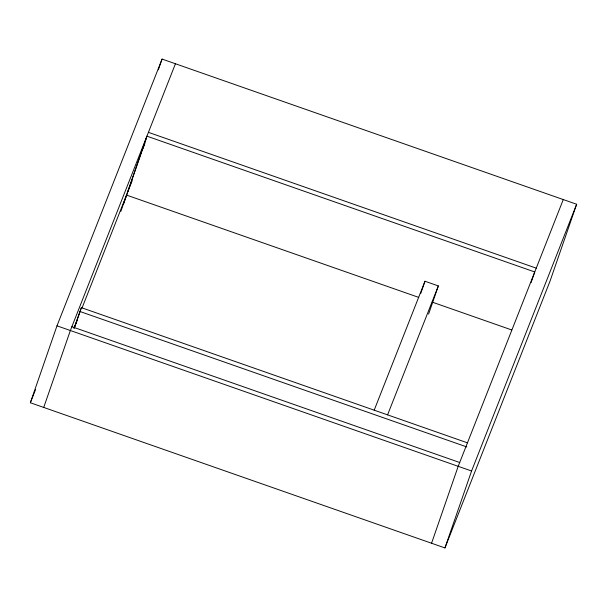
<?xml version="1.0" encoding="UTF-8"?>
<svg xmlns="http://www.w3.org/2000/svg" width="607" height="607" viewBox="0 0 607 607"><rect width="100%" height="100%" fill="white"/><g stroke="black" fill="none" stroke-linecap="round" stroke-linejoin="round"><path stroke-width="0.91" d="M30.35 402.752L56.982 325.83L162.061 59.076L576.65 204.248L550.018 281.17L444.939 547.924L30.35 402.752L35.555 389.55M158.344 69.805L162.061 59.076M43.727 407.441L70.359 330.519L175.438 63.758M74.092 328.205L81.391 307.65L467.443 442.829M74.684 327.036L81.391 307.65M120.899 211.297L146.917 136.165L534.752 271.966L531.042 282.703M123.82 203.375L146.56 137.721M420.712 293.583L424.983 281.246L438.353 285.935L428.595 314.13M431.562 543.242L458.194 466.32L563.273 199.559M444.939 547.924L471.571 471.002L576.65 204.248M142.121 150.521L144.898 143.487M74.046 328.281L77.521 319.457M82.036 307.992L126.514 195.075L418.739 297.4M128.016 191.266L132.174 180.711M374.193 410.18L424.983 281.246M387.57 414.862L438.353 285.935M148.419 132.349L536.254 268.157M432.138 302.089L511.678 329.942M79.889 311.467L466.836 446.957M71.861 326.703L459.696 462.511M56.982 325.83L471.571 471.002"/></g></svg>
